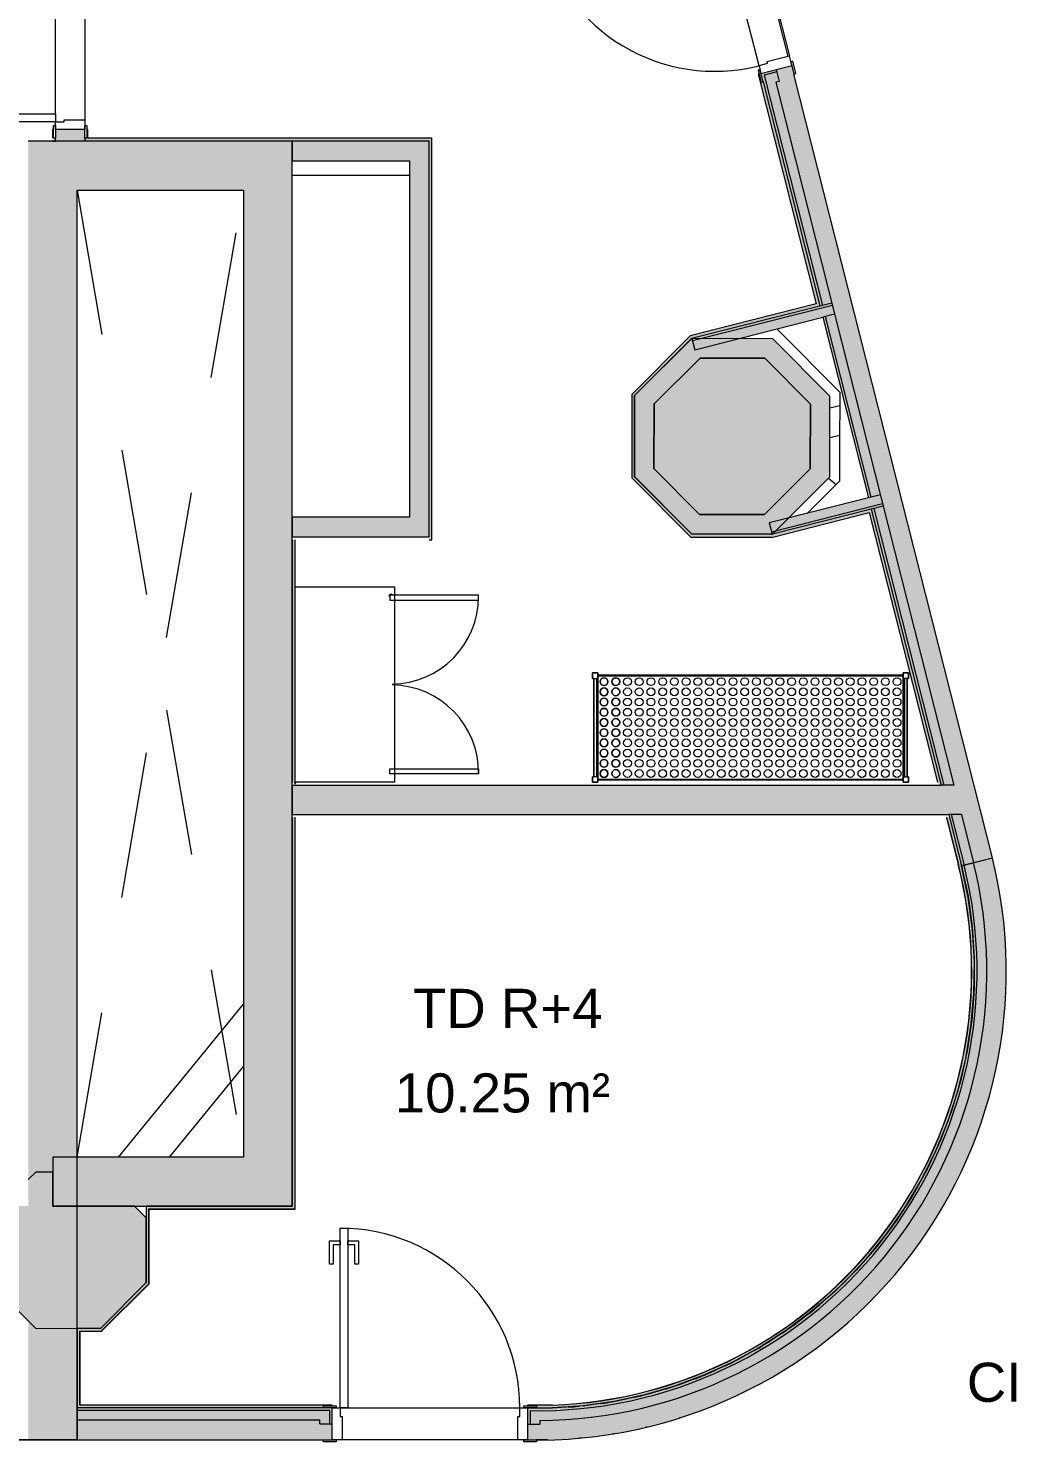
# Model space of a CAD drawing. Header units: metres. Extents: x -227.9 to -141.2, y 39.1 to 91.1.
# Drawn here: x -161.68 to -156.64, y 52.1 to 59.34 of the extents above; entities that cross this region are included whole.
import ezdxf

# ---------------------------------------------------------------- set-up
doc = ezdxf.new("R2010")
doc.units = ezdxf.units.M
doc.linetypes.add('DASHEDX2', pattern=[38.1, 25.4, -12.7])
doc.linetypes.add('JIS_02_0.7', pattern=[1.35, 0.75, -0.6])
for name, color, linetype, lineweight in [('A-AREA-IDEN', 7, 'Continuous', 9), ('A-DOOR', 7, 'Continuous', 5), ('A-FLOR', 7, 'Continuous', 5), ('A-WALL', 7, 'Continuous', 5), ('A-WALL-PATT', 7, 'Continuous', 13), ('I-WALL', 7, 'Continuous', 5), ('Q-SPCQ', 7, 'Continuous', 5), ('Q-SPCQ-HDLN', 7, 'DASHEDX2', 5)]:
    doc.layers.add(name, color=color, linetype=linetype, lineweight=lineweight)
for name, color, linetype, lineweight, true_color in [('A-DETL', 94, 'Continuous', 5, 0x00a600), ('A-DETL-MBND', 9, 'Continuous', 5, 0xc0c0c0), ('S-COLS', 8, 'Continuous', 9, 0x7f7f7f)]:
    doc.layers.add(name, color=color, linetype=linetype, lineweight=lineweight, true_color=true_color)
doc.styles.add('Arial_1', font='arial.ttf', dxfattribs={"height": 0.2})

msp = doc.modelspace()

# ---------------------------------------------------------------- hatches: boundary and pattern name
at = {"layer": 'A-WALL-PATT', "lineweight": 5, "true_color": 0xaaaaaa}
for points in [[(-161.6789, 52.1148), (-161.4289, 52.1148), (-161.4289, 58.7603), (-161.6789, 58.7603), (-161.6789, 52.3648)], [(-160.5774, 58.5103), (-160.5774, 58.7603), (-161.4289, 58.7603), (-161.4289, 58.5103), (-161.0487, 58.5103)], [(-160.3274, 53.3103), (-160.3274, 58.7603), (-160.5774, 58.7603), (-160.5774, 53.3103)], [(-160.3274, 53.2963), (-160.3134, 53.2963), (-160.3134, 55.3006), (-160.3274, 55.2996), (-160.3274, 53.3103)], [(-156.9171, 55.0592), (-156.9035, 55.0627), (-156.9638, 55.3006), (-156.978, 55.2996), (-156.9372, 55.1384)], [(-158.9955, 52.2776), (-158.8301, 52.2894), (-158.6659, 52.3135), (-158.504, 52.3496), (-158.3453, 52.3977), (-158.1905, 52.4573), (-158.0406, 52.5283), (-157.8963, 52.6102), (-157.7585, 52.7026), (-157.6279, 52.8049), (-157.5053, 52.9166), (-157.3913, 53.0371), (-157.2865, 53.1657), (-157.1916, 53.3017), (-157.107, 53.4444), (-157.0331, 53.5929), (-156.9706, 53.7465), (-156.9195, 53.9044), (-156.8803, 54.0656), (-156.8532, 54.2292), (-156.8382, 54.3944), (-156.8356, 54.5603), (-156.8452, 54.7259), (-156.8671, 54.8903), (-156.9036, 55.0627), (-156.9171, 55.0592), (-156.8825, 54.8976), (-156.86, 54.7339), (-156.8498, 54.569), (-156.8518, 54.4037), (-156.866, 54.2391), (-156.8925, 54.0759), (-156.931, 53.9152), (-156.9813, 53.7578), (-157.0432, 53.6046), (-157.1164, 53.4564), (-157.2003, 53.314), (-157.2945, 53.1783), (-157.3986, 53.0499), (-157.512, 52.9297), (-157.6339, 52.8181), (-157.7638, 52.716), (-157.901, 52.6238), (-158.0446, 52.542), (-158.1939, 52.4711), (-158.348, 52.4115), (-158.5061, 52.3635), (-158.6674, 52.3274), (-158.8309, 52.3034), (-158.9958, 52.2916), (-158.9956, 52.2851)], [(-161.1351, 53.3103), (-160.5774, 53.3103), (-160.5774, 53.5603), (-161.5539, 53.5603), (-161.5539, 53.3103), (-161.4598, 53.3103)], [(-161.0754, 52.8993), (-161.0614, 52.9133), (-161.0613, 53.2963), (-161.0753, 53.2953), (-161.0754, 52.9191)], [(-160.3274, 53.2963), (-160.3274, 53.3103), (-161.0753, 53.3103), (-161.0753, 53.2963), (-161.0487, 53.2963)], [(-161.304, 52.6709), (-161.0754, 52.8993), (-161.0754, 52.9191), (-161.3238, 52.6709)], [(-161.3238, 52.6709), (-161.3098, 52.6849), (-161.4289, 52.6849), (-161.4289, 52.6709), (-161.4149, 52.6709)], [(-161.4149, 52.2776), (-161.4149, 52.6709), (-161.4289, 52.6699), (-161.4289, 52.2776)]]:
    msp.add_hatch(color=253, dxfattribs=at).paths.add_polyline_path(points)
h = msp.add_hatch(color=253, dxfattribs=at)
h.paths.add_polyline_path([(-160.1676, 52.2776), (-160.1676, 52.2876), (-160.1236, 52.2876), (-160.1236, 52.2916), (-161.4149, 52.2916), (-161.4139, 52.2776), (-160.2264, 52.2776)])
h.paths.add_polyline_path([(-159.0776, 52.2776), (-158.9955, 52.2776), (-158.9958, 52.2916), (-159.1216, 52.2916), (-159.1216, 52.2876), (-159.0776, 52.2874), (-159.0776, 52.2825)])
at = {"layer": 'I-WALL', "true_color": 0xaaaaaa}
h = msp.add_hatch(color=253, dxfattribs=at)
h.paths.add_polyline_path([(-161.3741, 58.7753), (-161.3741, 58.8203), (-161.3791, 58.8203), (-161.3791, 58.7753)])
h.paths.add_polyline_path([(-161.3791, 59.9203), (-161.3741, 59.9203), (-161.3741, 60.5779), (-161.3891, 60.5779), (-161.3891, 59.9653), (-161.3791, 59.9653)])
h.paths.add_polyline_path([(-161.3856, 60.987), (-161.3741, 60.987), (-161.3741, 63.5255), (-161.3891, 63.5255), (-161.3891, 60.987), (-161.3874, 60.987)])
h = msp.add_hatch(color=253, dxfattribs=at)
h.paths.add_polyline_path([(-161.5391, 58.7603), (-161.5391, 58.7753), (-161.5491, 58.7753), (-161.5491, 58.8203), (-161.5541, 58.8203), (-161.5541, 58.7603), (-161.5466, 58.7603)])
h.paths.add_polyline_path([(-161.5491, 59.9203), (-161.5491, 59.9653), (-161.5391, 59.9653), (-161.5391, 61.2985), (-161.5541, 61.2985), (-161.5541, 59.9203)])
h = msp.add_hatch(color=253, dxfattribs=at)
h.paths.add_polyline_path([(-161.5391, 58.7603), (-161.3891, 58.7603), (-161.3891, 58.8203), (-161.5391, 58.8203), (-161.5391, 58.7753)])
h.paths.add_polyline_path([(-161.4641, 59.9203), (-161.3891, 59.9203), (-161.3891, 60.5779), (-161.5341, 60.5779), (-161.5341, 60.987), (-161.3891, 60.987), (-161.3891, 61.3135), (-161.5391, 61.3135), (-161.5391, 59.9203), (-161.4953, 59.9203)])
h = msp.add_hatch(color=253, dxfattribs=at)
h.paths.add_polyline_path([(-156.8399, 55.0678), (-156.7429, 55.0924), (-157.7705, 59.1478), (-157.8495, 59.1278), (-157.834, 59.0668), (-157.8519, 59.0622), (-156.8945, 55.2836)])
h.paths.add_polyline_path([(-158.0951, 60.0972), (-158.0161, 60.1172), (-158.2815, 61.165), (-158.3847, 61.165), (-158.1285, 60.1537), (-158.1105, 60.1583), (-158.0983, 60.1098)])
h = msp.add_hatch(color=253, dxfattribs=at)
h.paths.add_polyline_path([(-156.8883, 55.0555), (-156.8399, 55.0678), (-156.9024, 55.3146), (-156.954, 55.3146), (-156.9372, 55.2483)])
h.paths.add_polyline_path([(-156.9404, 55.4646), (-157.3024, 56.8935), (-157.3509, 56.8813), (-156.992, 55.4646)])
h.paths.add_polyline_path([(-157.3654, 56.9385), (-157.3169, 56.9507), (-157.5511, 57.875), (-157.5996, 57.8627), (-157.4891, 57.4269)])
h.paths.add_polyline_path([(-157.6141, 57.9199), (-157.5656, 57.9322), (-157.8519, 59.0622), (-157.834, 59.0668), (-157.8463, 59.1152), (-157.9127, 59.0984), (-157.6249, 57.9627)])
h.paths.add_polyline_path([(-158.1647, 60.093), (-158.0983, 60.1098), (-158.1105, 60.1583), (-158.1285, 60.1537), (-158.3594, 61.065), (-158.4109, 61.065), (-158.1692, 60.1107)])
h = msp.add_hatch(color=253, dxfattribs=at)
h.paths.add_polyline_path([(-157.6449, 57.9276), (-157.6304, 57.9312), (-157.9177, 59.0641), (-157.9271, 59.0617), (-157.9382, 59.1053), (-157.943, 59.1041), (-157.6538, 57.9627)])
h.paths.add_polyline_path([(-158.1886, 60.0735), (-158.1838, 60.0747), (-158.1948, 60.1183), (-158.1851, 60.1208), (-158.4046, 60.987), (-158.4201, 60.987), (-158.1948, 60.098)])
h = msp.add_hatch(color=253, dxfattribs=at)
h.paths.add_polyline_path([(-156.9009, 55.0523), (-156.8883, 55.0555), (-156.954, 55.3146), (-156.9674, 55.3146), (-156.9372, 55.1954)])
h.paths.add_polyline_path([(-156.992, 55.4646), (-157.3509, 56.8813), (-157.3635, 56.8781), (-157.0054, 55.4646)])
h.paths.add_polyline_path([(-157.378, 56.9353), (-157.3654, 56.9385), (-157.5996, 57.8627), (-157.6122, 57.8595), (-157.5026, 57.4269)])
h.paths.add_polyline_path([(-157.6267, 57.9167), (-157.6141, 57.9199), (-157.9127, 59.0984), (-157.8463, 59.1152), (-157.8495, 59.1278), (-157.9285, 59.1078), (-157.6304, 57.9312)])
h.paths.add_polyline_path([(-158.1741, 60.0772), (-158.0951, 60.0972), (-158.0983, 60.1098), (-158.1647, 60.093), (-158.3983, 61.015), (-158.4117, 61.015), (-158.1788, 60.096)])
for points in [[(-159.6124, 58.7603), (-159.6124, 58.7753), (-161.3891, 58.7753), (-161.3891, 58.7603), (-159.6274, 58.7603)], [(-159.7274, 58.6603), (-159.6274, 58.6603), (-159.6274, 58.7603), (-160.3274, 58.7603), (-160.3274, 58.6603)], [(-159.6124, 56.7211), (-159.6124, 58.7603), (-159.6274, 58.7603), (-159.6274, 56.7211)], [(-159.6274, 56.7361), (-159.6274, 58.6603), (-159.7274, 58.6603), (-159.7274, 56.7361)], [(-158.3117, 57.7431), (-157.6267, 57.9167), (-157.6304, 57.9312), (-158.291, 57.7639)], [(-158.2783, 57.7382), (-157.5624, 57.9196), (-157.5656, 57.9322), (-158.2815, 57.7508)], [(-158.267, 57.6936), (-157.5511, 57.875), (-157.5624, 57.9196), (-158.2783, 57.7382)], [(-158.575, 57.4586), (-158.2833, 57.7503), (-158.3117, 57.7431), (-158.575, 57.4798)], [(-158.575, 57.0222), (-158.575, 57.4798), (-158.59, 57.4648), (-158.59, 57.0372), (-158.5818, 57.0289)], [(-158.2877, 56.7349), (-158.2665, 56.7349), (-158.575, 57.0434), (-158.575, 57.0222), (-158.4439, 56.8911)], [(-157.8742, 56.7621), (-157.3056, 56.9061), (-157.3169, 56.9507), (-157.8855, 56.8067)], [(-157.8711, 56.7499), (-157.8696, 56.7499), (-157.3024, 56.8935), (-157.3056, 56.9061), (-157.8742, 56.7621)], [(-157.8677, 56.7349), (-157.3744, 56.8598), (-157.3781, 56.8744), (-157.8696, 56.7499)], [(-157.0209, 55.4646), (-157.0054, 55.4646), (-157.3635, 56.8781), (-157.3781, 56.8744), (-157.0247, 55.4796)], [(-159.7274, 56.7361), (-159.7274, 56.8361), (-160.3274, 56.8361), (-160.3274, 56.7361), (-159.8152, 56.7361)], [(-160.3274, 55.4796), (-160.3124, 55.4796), (-160.3124, 56.7211), (-160.3274, 56.7211), (-160.3274, 55.5515)], [(-158.2665, 56.7349), (-157.8677, 56.7349), (-157.8696, 56.7499), (-158.2815, 56.7499)], [(-156.9024, 55.3146), (-156.9404, 55.4646), (-160.3274, 55.4646), (-160.3274, 55.3146), (-156.9372, 55.3146)], [(-156.9181, 55.059), (-156.9171, 55.0592), (-156.9372, 55.1343)], [(-159.1226, 52.1147), (-158.9807, 52.1151), (-158.8107, 52.1276), (-158.642, 52.1522), (-158.4754, 52.1886), (-158.3119, 52.2369), (-158.1522, 52.2966), (-157.9972, 52.3674), (-157.8476, 52.4492), (-157.7041, 52.5413), (-157.5676, 52.6434), (-157.4386, 52.7549), (-157.3179, 52.8753), (-157.2061, 53.004), (-157.1035, 53.1404), (-157.0111, 53.2834), (-156.929, 53.4328), (-156.8577, 53.5877), (-156.7976, 53.7472), (-156.7489, 53.9106), (-156.712, 54.0771), (-156.687, 54.2457), (-156.674, 54.4157), (-156.6732, 54.5862), (-156.6844, 54.7563), (-156.7077, 54.9252), (-156.7429, 55.092), (-156.8399, 55.0679), (-156.8057, 54.9051), (-156.7833, 54.7402), (-156.7729, 54.5741), (-156.7745, 54.4077), (-156.7881, 54.2419), (-156.8137, 54.0775), (-156.8511, 53.9154), (-156.9002, 53.7564), (-156.9606, 53.6014), (-157.032, 53.4511), (-157.1141, 53.3064), (-157.2065, 53.168), (-157.3086, 53.0367), (-157.42, 52.913), (-157.54, 52.7978), (-157.668, 52.6915), (-157.8034, 52.5948), (-157.9454, 52.5081), (-158.0933, 52.4319), (-158.2464, 52.3666), (-158.4037, 52.3125), (-158.5646, 52.27), (-158.7281, 52.2392), (-158.8934, 52.2203), (-159.0596, 52.2134), (-159.0596, 52.1949), (-159.1226, 52.1954)], [(-159.1096, 52.1951), (-159.1096, 52.2636), (-158.9449, 52.2669), (-158.7809, 52.2822), (-158.6184, 52.3095), (-158.4583, 52.3486), (-158.3016, 52.3993), (-158.149, 52.4614), (-158.0013, 52.5344), (-157.8593, 52.6181), (-157.7239, 52.7119), (-157.5957, 52.8154), (-157.4754, 52.928), (-157.3637, 53.049), (-157.2611, 53.178), (-157.1683, 53.3141), (-157.0856, 53.4566), (-157.0136, 53.6048), (-156.9527, 53.7578), (-156.9031, 53.915), (-156.8651, 54.0753), (-156.839, 54.2379), (-156.8248, 54.4021), (-156.8227, 54.5668), (-156.8326, 54.7313), (-156.8546, 54.8946), (-156.8885, 55.0558), (-156.9011, 55.0527), (-156.8682, 54.8969), (-156.8465, 54.7391), (-156.8361, 54.5802), (-156.837, 54.4209), (-156.8492, 54.2622), (-156.8727, 54.1047), (-156.9073, 53.9492), (-156.9529, 53.7967), (-157.0093, 53.6477), (-157.0761, 53.5032), (-157.153, 53.3637), (-157.2397, 53.2301), (-157.3356, 53.103), (-157.4403, 52.983), (-157.5533, 52.8708), (-157.674, 52.7669), (-157.8018, 52.6719), (-157.936, 52.5862), (-158.076, 52.5103), (-158.2211, 52.4445), (-158.3704, 52.3892), (-158.5233, 52.3447), (-158.679, 52.3111), (-158.8366, 52.2887), (-158.9955, 52.2776), (-159.0591, 52.2764), (-159.1226, 52.2769), (-159.1226, 52.1954), (-159.1161, 52.1952)], [(-159.0596, 52.1949), (-159.0596, 52.2134), (-158.8934, 52.2203), (-158.7281, 52.2392), (-158.5646, 52.27), (-158.4037, 52.3125), (-158.2464, 52.3666), (-158.0933, 52.4319), (-157.9454, 52.5081), (-157.8034, 52.5948), (-157.668, 52.6915), (-157.54, 52.7978), (-157.42, 52.913), (-157.3086, 53.0367), (-157.2065, 53.168), (-157.1141, 53.3064), (-157.032, 53.4511), (-156.9606, 53.6014), (-156.9002, 53.7564), (-156.8511, 53.9154), (-156.8137, 54.0775), (-156.7881, 54.2419), (-156.7745, 54.4077), (-156.7729, 54.5741), (-156.7843, 54.7478), (-156.8057, 54.9051), (-156.8399, 55.0679), (-156.8885, 55.0558), (-156.8546, 54.8946), (-156.8326, 54.7313), (-156.8227, 54.5668), (-156.8248, 54.4021), (-156.839, 54.2379), (-156.8651, 54.0753), (-156.9031, 53.915), (-156.9527, 53.7578), (-157.0136, 53.6048), (-157.0856, 53.4566), (-157.1683, 53.3141), (-157.2611, 53.178), (-157.3637, 53.049), (-157.4754, 52.928), (-157.5957, 52.8154), (-157.7239, 52.7119), (-157.8593, 52.6181), (-158.0013, 52.5344), (-158.149, 52.4614), (-158.3016, 52.3993), (-158.4583, 52.3486), (-158.6184, 52.3095), (-158.7809, 52.2822), (-158.9449, 52.2669), (-159.1096, 52.2636), (-159.1096, 52.1951), (-159.0846, 52.1949)], [(-158.9958, 52.2916), (-158.8309, 52.3034), (-158.6674, 52.3274), (-158.5061, 52.3635), (-158.348, 52.4115), (-158.1939, 52.4711), (-158.0446, 52.542), (-157.901, 52.6238), (-157.7595, 52.7194), (-157.6339, 52.8181), (-157.512, 52.9297), (-157.3986, 53.0499), (-157.2945, 53.1783), (-157.2003, 53.314), (-157.1164, 53.4564), (-157.0432, 53.6046), (-156.9813, 53.7578), (-156.931, 53.9152), (-156.8925, 54.0759), (-156.866, 54.2391), (-156.8518, 54.4037), (-156.8498, 54.569), (-156.8619, 54.7478), (-156.8825, 54.8976), (-156.8835, 54.8974), (-156.861, 54.7338), (-156.8508, 54.5689), (-156.8528, 54.4038), (-156.867, 54.2392), (-156.8935, 54.0761), (-156.932, 53.9155), (-156.9823, 53.7582), (-157.0442, 53.605), (-157.1172, 53.4569), (-157.2011, 53.3146), (-157.2953, 53.1789), (-157.3994, 53.0506), (-157.5127, 52.9304), (-157.6346, 52.8189), (-157.7644, 52.7168), (-157.9015, 52.6246), (-158.045, 52.5429), (-158.1942, 52.472), (-158.3483, 52.4125), (-158.5064, 52.3645), (-158.6676, 52.3284), (-158.831, 52.3044), (-158.9958, 52.2926)], [(-160.3134, 53.2963), (-160.3124, 53.2963), (-160.3134, 54.212)], [(-160.3134, 53.2953), (-160.3134, 53.2963), (-160.3274, 53.2953)], [(-161.0614, 52.9133), (-161.0604, 52.9143), (-161.0613, 53.1404)], [(-161.305, 52.6699), (-161.304, 52.6709), (-161.3248, 52.6699)], [(-161.4149, 52.2916), (-161.4139, 52.2926), (-161.4149, 52.6045)], [(-160.1226, 52.1961), (-160.1226, 52.2776), (-161.4289, 52.2776), (-161.4289, 52.2646), (-160.1356, 52.2646), (-160.1356, 52.1961)], [(-160.1356, 52.1961), (-160.1356, 52.2646), (-161.4289, 52.2646), (-161.4289, 52.2146), (-160.1856, 52.2146), (-160.1856, 52.1961)], [(-160.1226, 52.1146), (-160.1226, 52.1961), (-160.1856, 52.1961), (-160.1856, 52.2146), (-161.4289, 52.2146), (-161.4289, 52.1146), (-160.1676, 52.1146)]]:
    msp.add_hatch(color=253, dxfattribs=at).paths.add_polyline_path(points)
h = msp.add_hatch(color=253, dxfattribs=at)
h.paths.add_polyline_path([(-159.1226, 52.2876), (-159.1216, 52.2876), (-159.1216, 52.2916), (-159.1226, 52.2926)])
h.paths.add_polyline_path([(-160.123, 52.2876), (-160.1226, 52.2876), (-160.1226, 52.2926), (-160.1236, 52.2916), (-160.1236, 52.2876)])
at = {"layer": 'S-COLS', "lineweight": 5, "true_color": 0x808080}
h = msp.add_hatch(color=8, dxfattribs=at)
h.paths.add_polyline_path([(-157.8695, 56.7499), (-157.576, 57.0421), (-157.5751, 57.4563), (-157.8673, 57.7499), (-158.2815, 57.7508), (-158.5751, 57.4586), (-158.576, 57.0443), (-158.2838, 56.7508)])
h.paths.add_polyline_path([(-157.9107, 56.85), (-158.2421, 56.8507), (-158.4759, 57.0855), (-158.4751, 57.4169), (-158.2403, 57.6507), (-157.9089, 57.65), (-157.6751, 57.4151), (-157.6759, 57.0837), (-157.8695, 56.8911)])
for points in [[(-157.9107, 56.85), (-157.6759, 57.0837), (-157.6751, 57.4151), (-157.9089, 57.65), (-158.2403, 57.6507), (-158.4751, 57.4169), (-158.4759, 57.0855), (-158.2421, 56.8507)], [(-161.3098, 52.6849), (-161.0754, 52.9191), (-161.0753, 53.2505), (-161.1351, 53.3103), (-161.5539, 53.3103), (-161.5539, 53.4849), (-161.6409, 53.485), (-161.6789, 53.447), (-161.6789, 53.3103), (-161.8157, 53.3103), (-161.8753, 53.2507), (-161.8754, 52.9194), (-161.6412, 52.685), (-161.4598, 52.6849)]]:
    msp.add_hatch(color=8, dxfattribs=at).paths.add_polyline_path(points)

# ---------------------------------------------------------------- linework, layer by layer
at = {"layer": 'A-DETL', "color": 7, "linetype": 'JIS_02_0.7'}
for p, q in [((-161.4289, 58.5103), (-160.5774, 53.5603)), ((-161.4289, 53.5603), (-160.5774, 58.5103))]:
    msp.add_line(p, q, dxfattribs=at)
at = {"layer": 'A-DETL-MBND', "lineweight": 9}
for p, q in [((-157.8478, 57.7998), (-157.8465, 57.7998)), ((-157.8465, 57.7998), (-157.525, 57.4769)), ((-157.525, 57.4769), (-157.5252, 57.4085)), ((-157.5252, 57.4085), (-157.5255, 57.2544)), ((-157.5252, 57.4085), (-157.5255, 57.2544)), ((-157.5255, 57.2544), (-157.526, 57.0213)), ((-157.544, 57.0033), (-157.6925, 56.8556)), ((-157.544, 57.0033), (-157.6925, 56.8556)), ((-157.526, 57.0213), (-157.544, 57.0033)), ((-161.2164, 53.5603), (-160.5774, 54.3432)), ((-160.5774, 54.0269), (-160.9583, 53.5603))]:
    msp.add_line(p, q, dxfattribs=at)
at = {"layer": 'A-DOOR', "color": 9, "true_color": 0xc0c0c0}
for p, q in [((-157.7827, 59.1963), (-157.8982, 59.167)), ((-157.7705, 59.1478), (-157.7827, 59.1963)), ((-157.9334, 59.1272), (-157.9431, 59.1247)), ((-157.9431, 59.1247), (-157.9271, 59.0617)), ((-157.8958, 59.1574), (-157.9383, 59.1466)), ((-157.9383, 59.1466), (-157.9285, 59.1078)), ((-157.9174, 59.0642), (-157.9334, 59.1272)), ((-157.9285, 59.1078), (-157.7705, 59.1478)), ((-157.8982, 59.167), (-157.8958, 59.1574)), ((-157.7657, 59.1697), (-157.7754, 59.1672)), ((-157.7754, 59.1672), (-157.7594, 59.1042)), ((-157.7497, 59.1067), (-157.7657, 59.1697)), ((-157.7594, 59.1042), (-157.7497, 59.1067)), ((-157.9271, 59.0617), (-157.9174, 59.0642)), ((-161.5491, 58.7753), (-161.5491, 58.8403)), ((-161.5491, 58.8403), (-161.5391, 58.8403)), ((-161.5391, 58.8603), (-161.4953, 58.8603)), ((-161.5391, 58.8203), (-161.5391, 58.8603)), ((-161.5391, 58.8403), (-161.5391, 58.7753)), ((-161.3891, 58.8203), (-161.5391, 58.8203)), ((-161.4953, 58.8703), (-161.3891, 58.8703)), ((-161.4953, 58.8603), (-161.4953, 58.8703)), ((-161.3891, 58.8703), (-161.3891, 58.8203)), ((-161.3891, 58.7753), (-161.3891, 58.8403)), ((-161.3891, 58.8403), (-161.3791, 58.8403)), ((-161.3791, 58.8403), (-161.3791, 58.7753)), ((-161.5391, 58.7753), (-161.5491, 58.7753)), ((-161.3791, 58.7753), (-161.3891, 58.7753)), ((-160.1676, 52.2876), (-160.1026, 52.2876)), ((-160.1676, 52.2776), (-160.1676, 52.2876)), ((-160.1026, 52.2776), (-160.1676, 52.2776)), ((-160.1226, 52.1146), (-160.1226, 52.2776)), ((-160.1226, 52.2776), (-160.0826, 52.2776)), ((-160.1026, 52.2876), (-160.1026, 52.2776)), ((-160.0826, 52.2776), (-160.0826, 52.2338)), ((-160.0826, 52.2338), (-160.0726, 52.2338)), ((-160.0726, 52.2338), (-160.0726, 52.1146)), ((-159.1726, 52.2338), (-159.1626, 52.2338)), ((-159.1726, 52.1146), (-159.1726, 52.2338)), ((-159.1626, 52.2776), (-159.1226, 52.2776)), ((-159.1626, 52.2338), (-159.1626, 52.2776)), ((-159.1426, 52.2876), (-159.0776, 52.2876)), ((-159.1426, 52.2776), (-159.1426, 52.2876)), ((-159.0776, 52.2776), (-159.1426, 52.2776)), ((-159.1226, 52.2776), (-159.1226, 52.1146)), ((-159.0776, 52.2876), (-159.0776, 52.2776)), ((-160.1676, 52.1146), (-160.1026, 52.1146)), ((-160.1676, 52.1046), (-160.1676, 52.1146)), ((-160.1026, 52.1046), (-160.1676, 52.1046)), ((-160.0726, 52.1146), (-160.1226, 52.1146)), ((-160.1026, 52.1146), (-160.1026, 52.1046)), ((-159.1226, 52.1146), (-159.1726, 52.1146)), ((-159.1426, 52.1146), (-159.0776, 52.1146)), ((-159.1426, 52.1046), (-159.1426, 52.1146)), ((-159.0776, 52.1046), (-159.1426, 52.1046)), ((-159.0776, 52.1146), (-159.0776, 52.1046))]:
    msp.add_line(p, q, dxfattribs=at)
at = {"layer": 'A-DOOR'}
for p, q in [((-162.5591, 58.9003), (-161.5391, 58.9003)), ((-161.5391, 58.9003), (-161.5391, 58.8603)), ((-161.5391, 58.8603), (-162.5591, 58.8603)), ((-160.0826, 53.1976), (-160.0426, 53.1976)), ((-160.0826, 52.2776), (-160.0826, 53.1976)), ((-160.0426, 53.1976), (-160.0426, 52.2776)), ((-160.1376, 53.0126), (-160.1376, 53.1326)), ((-160.1376, 53.1326), (-160.0826, 53.1326)), ((-160.1176, 53.1126), (-160.1176, 53.0126)), ((-160.0826, 53.1126), (-160.1176, 53.1126)), ((-160.0826, 53.1326), (-160.0826, 53.1126)), ((-160.0426, 53.1326), (-159.9876, 53.1326)), ((-160.0426, 53.1126), (-160.0426, 53.1326)), ((-160.0076, 53.1126), (-160.0426, 53.1126)), ((-160.0076, 53.0126), (-160.0076, 53.1126)), ((-159.9876, 53.1326), (-159.9876, 53.0126)), ((-160.1176, 53.0126), (-160.1376, 53.0126)), ((-159.9876, 53.0126), (-160.0076, 53.0126)), ((-160.0426, 52.2776), (-160.0826, 52.2776))]:
    msp.add_line(p, q, dxfattribs=at)
for centre, radius, start, end in [((-161.5391, 58.8603), 1.02, 90, 180), ((-158.1642, 60.0384), 0.92, 194.21778, 284.21778), ((-160.0826, 52.2776), 0.92, 0, 90)]:
    msp.add_arc(centre, radius, start, end, dxfattribs=at)
at = {"layer": 'A-FLOR'}
for p, q in [((-158.0126, 60.0665), (-157.79, 59.1945)), ((-156.8678, 54.8949), (-156.8684, 54.8982)), ((-160.0826, 52.2773), (-159.1626, 52.2773)), ((-159.1226, 52.2773), (-159.0099, 52.2773)), ((-159.0021, 52.2774), (-159.0002, 52.2775)), ((-158.8374, 52.2887), (-158.8341, 52.289)), ((-158.3449, 52.2271), (-158.3477, 52.2262)), ((-161.4289, 52.1146), (-169.7891, 52.1146)), ((-159.1726, 52.1146), (-160.0726, 52.1146)), ((-159.0218, 52.1146), (-159.0776, 52.1146))]:
    msp.add_line(p, q, dxfattribs=at)
at = {"layer": 'A-FLOR', "lineweight": 9}
for p, q in [((-160.3274, 58.5861), (-159.7274, 58.5861)), ((-157.5752, 57.3968), (-157.5252, 57.4085)), ((-157.5255, 57.2544), (-157.5755, 57.2428)), ((-157.5827, 57.0355), (-157.544, 57.0033))]:
    msp.add_line(p, q, dxfattribs=at)
at = {"layer": 'A-FLOR'}
for centre, radius, start, end in [((-159.072, 54.5132), 2.2369, 10.76546, 11.86878), ((-159.072, 54.5132), 2.2369, 5.73144, 7.59909), ((-159.072, 54.5132), 2.2369, 1.55421, 3.3298), ((-159.072, 54.5132), 2.2369, 357.37672, 359.05849), ((-159.072, 54.5132), 2.2369, 353.19893, 354.78442), ((-159.072, 54.5132), 2.2369, 349.02079, 350.50645), ((-159.072, 54.5132), 2.2369, 344.84224, 346.22271), ((-159.072, 54.5132), 2.2369, 340.66319, 341.92988), ((-159.072, 54.5132), 2.2369, 336.48355, 337.62152), ((-159.072, 54.5132), 2.2369, 332.30318, 333.28317), ((-159.072, 54.5132), 2.2369, 328.12192, 328.87447), ((-159.072, 54.5132), 2.2369, 308.43962, 309.44532), ((-159.072, 54.5132), 2.2369, 304.07747, 305.26558), ((-159.072, 54.5132), 2.2369, 299.75812, 301.08645), ((-159.072, 54.5132), 2.2369, 295.45933, 296.90783), ((-159.072, 54.5132), 2.2369, 291.17199, 292.72962), ((-159.072, 54.5132), 2.2369, 286.89169, 288.55178), ((-159.072, 54.5132), 2.2369, 278.34354, 280.19698), ((-159.072, 54.5132), 2.2369, 282.61601, 284.37425), ((-159.072, 54.5132), 2.2369, 274.07367, 275.42057), ((-159.0727, 54.5145), 2.4004, 283.37883, 283.58432), ((-159.0727, 54.5145), 2.4004, 271.2149, 271.35599), ((-159.0727, 54.5145), 2.4004, 274.97079, 275.42908), ((-159.0727, 54.5145), 2.4004, 279.17514, 279.50512)]:
    msp.add_arc(centre, radius, start, end, dxfattribs=at)
at = {"layer": 'A-WALL'}
for p, q in [((-157.8463, 59.1152), (-157.9127, 59.0984)), ((-157.834, 59.0668), (-157.8495, 59.1278)), ((-157.9174, 59.0642), (-157.6304, 57.9312)), ((-157.9127, 59.0984), (-157.6141, 57.9199)), ((-157.834, 59.0668), (-157.8519, 59.0622)), ((-157.8519, 59.0622), (-156.9404, 55.4646)), ((-161.5391, 58.7603), (-161.5391, 58.7753)), ((-161.3891, 58.7753), (-161.3891, 58.7603)), ((-157.5624, 57.9196), (-158.2783, 57.7382)), ((-157.5656, 57.9322), (-157.6267, 57.9167)), ((-157.5511, 57.875), (-157.6122, 57.8595)), ((-157.5996, 57.8627), (-157.3654, 56.9385)), ((-157.3169, 56.9507), (-157.378, 56.9353)), ((-157.8742, 56.7621), (-157.3056, 56.9061)), ((-157.3024, 56.8935), (-157.3635, 56.8781)), ((-157.3635, 56.8781), (-157.0054, 55.4646)), ((-157.3509, 56.8813), (-156.992, 55.4646)), ((-157.8711, 56.7499), (-157.8696, 56.7499)), ((-156.9404, 55.4646), (-157.0054, 55.4646)), ((-160.3134, 53.2953), (-160.3134, 55.3006)), ((-156.9783, 55.3006), (-156.9171, 55.0592)), ((-156.9024, 55.3146), (-156.9674, 55.3146)), ((-156.954, 55.3146), (-156.8883, 55.0555)), ((-156.9024, 55.3146), (-156.8399, 55.0678)), ((-156.9011, 55.0527), (-156.8682, 54.8969)), ((-156.8671, 54.8903), (-156.9011, 55.0527)), ((-156.8682, 54.8969), (-156.8465, 54.7391)), ((-156.8452, 54.7259), (-156.8671, 54.8903)), ((-156.8465, 54.7391), (-156.8361, 54.5802)), ((-156.8356, 54.5603), (-156.8452, 54.7259)), ((-156.8382, 54.3944), (-156.8356, 54.5603)), ((-156.8361, 54.5802), (-156.837, 54.4209)), ((-156.837, 54.4209), (-156.8492, 54.2622)), ((-156.8532, 54.2292), (-156.8382, 54.3944)), ((-156.8492, 54.2622), (-156.8727, 54.1047)), ((-156.8803, 54.0656), (-156.8532, 54.2292)), ((-156.9195, 53.9044), (-156.8803, 54.0656)), ((-156.8727, 54.1047), (-156.9073, 53.9492)), ((-156.9706, 53.7465), (-156.9195, 53.9044)), ((-156.9073, 53.9492), (-156.9529, 53.7967)), ((-156.9529, 53.7967), (-157.0093, 53.6477)), ((-157.0331, 53.5929), (-156.9706, 53.7465)), ((-157.0093, 53.6477), (-157.0761, 53.5032)), ((-157.107, 53.4444), (-157.0331, 53.5929)), ((-157.0761, 53.5032), (-157.153, 53.3637)), ((-157.1916, 53.3017), (-157.107, 53.4444)), ((-157.153, 53.3637), (-157.2397, 53.2301)), ((-161.0614, 52.9119), (-161.0613, 53.2963)), ((-161.0613, 53.2963), (-160.3124, 53.2963)), ((-157.2865, 53.1657), (-157.1916, 53.3017)), ((-157.2397, 53.2301), (-157.3356, 53.103)), ((-157.3356, 53.103), (-157.4403, 52.983)), ((-157.3913, 53.0371), (-157.2865, 53.1657)), ((-157.5053, 52.9166), (-157.3913, 53.0371)), ((-157.4403, 52.983), (-157.5533, 52.8708)), ((-161.305, 52.6699), (-161.0604, 52.9143)), ((-157.6279, 52.8049), (-157.5053, 52.9166)), ((-157.5533, 52.8708), (-157.674, 52.7669)), ((-157.674, 52.7669), (-157.8018, 52.6719)), ((-157.7585, 52.7026), (-157.6279, 52.8049)), ((-161.4149, 52.6709), (-161.3026, 52.6709)), ((-161.4149, 52.2916), (-161.4149, 52.6709)), ((-157.8018, 52.6719), (-157.936, 52.5862)), ((-157.8963, 52.6102), (-157.7585, 52.7026)), ((-158.0406, 52.5283), (-157.8963, 52.6102)), ((-158.1905, 52.4573), (-158.0406, 52.5283)), ((-157.936, 52.5862), (-158.076, 52.5103)), ((-158.3453, 52.3977), (-158.1905, 52.4573)), ((-158.076, 52.5103), (-158.2211, 52.4445)), ((-158.3704, 52.3892), (-158.5233, 52.3447)), ((-158.504, 52.3496), (-158.3453, 52.3977)), ((-158.2211, 52.4445), (-158.3704, 52.3892)), ((-158.679, 52.3111), (-158.8366, 52.2887)), ((-158.8301, 52.2894), (-158.6659, 52.3135)), ((-158.5233, 52.3447), (-158.679, 52.3111)), ((-158.6659, 52.3135), (-158.504, 52.3496)), ((-160.1356, 52.2646), (-161.4289, 52.2646)), ((-160.1236, 52.2916), (-161.4149, 52.2916)), ((-160.1676, 52.2776), (-161.4139, 52.2776)), ((-160.1356, 52.1961), (-160.1356, 52.2646)), ((-160.1236, 52.2876), (-160.1236, 52.2916)), ((-159.1216, 52.2916), (-159.1216, 52.2876)), ((-158.9958, 52.2916), (-159.1216, 52.2916)), ((-159.1096, 52.2636), (-159.1096, 52.1951)), ((-158.9955, 52.2776), (-158.8301, 52.2894)), ((-158.8366, 52.2887), (-158.9955, 52.2776)), ((-160.1856, 52.2146), (-161.4289, 52.2146)), ((-160.1856, 52.1961), (-160.1856, 52.2146)), ((-160.1856, 52.1961), (-160.1226, 52.1961)), ((-159.0596, 52.2134), (-159.0596, 52.1949))]:
    msp.add_line(p, q, dxfattribs=at)
at = {"layer": 'A-WALL', "lineweight": 15}
for p, q in [((-161.4289, 58.7603), (-161.6789, 58.7603)), ((-160.5774, 58.7603), (-161.4289, 58.7603)), ((-160.3274, 58.7603), (-160.5774, 58.7603)), ((-160.3274, 53.3103), (-160.3274, 58.7603)), ((-161.4289, 52.1148), (-161.4289, 58.5103)), ((-161.4289, 58.5103), (-160.5774, 58.5103)), ((-160.5774, 58.5103), (-160.5774, 53.5603)), ((-160.5774, 53.5603), (-161.5539, 53.5603)), ((-161.5539, 53.5603), (-161.5539, 53.4849)), ((-161.1351, 53.3103), (-160.5774, 53.3103)), ((-160.5774, 53.3103), (-160.3274, 53.3103)), ((-169.8391, 52.1146), (-161.6789, 52.1148)), ((-161.6789, 52.1148), (-161.4289, 52.1148))]:
    msp.add_line(p, q, dxfattribs=at)
at = {"layer": 'A-WALL', "lineweight": 9}
for p, q in [((-161.5539, 53.4849), (-161.5539, 53.3103)), ((-161.5539, 53.3103), (-161.1351, 53.3103))]:
    msp.add_line(p, q, dxfattribs=at)
at = {"layer": 'A-WALL'}
for centre, radius, start, end in [((-159.072, 54.5132), 2.2499, 269.041, 13.95436), ((-159.072, 54.5132), 2.2999, 270.30749, 13.95436), ((-159.072, 54.5132), 2.2229, 271.96506, 14.21778), ((-159.069, 54.6719), 2.4771, 268.75829, 269.05904), ((-159.0718, 54.5403), 2.3455, 269.07656, 270.29801)]:
    msp.add_arc(centre, radius, start, end, dxfattribs=at)
at = {"layer": 'I-WALL'}
for p, q in [((-158.0038, 60.0687), (-157.7827, 59.1963)), ((-157.9383, 59.1466), (-158.1544, 59.9996)), ((-161.5391, 58.9003), (-161.5391, 59.8803)), ((-161.3891, 59.8703), (-161.3891, 58.8703)), ((-160.0426, 52.2776), (-159.1626, 52.2776)), ((-159.1726, 52.1146), (-160.0726, 52.1146))]:
    msp.add_line(p, q, dxfattribs=at)
at = {"layer": 'I-WALL', "lineweight": 13}
for p, q in [((-157.9382, 59.1053), (-157.943, 59.1041)), ((-157.943, 59.1041), (-157.6449, 57.9276)), ((-156.7429, 55.0924), (-157.7594, 59.1042)), ((-161.5491, 58.8203), (-161.5541, 58.8203)), ((-161.5541, 58.8203), (-161.5541, 58.7753)), ((-161.3741, 58.8203), (-161.3791, 58.8203)), ((-161.3741, 58.7753), (-161.3741, 58.8203)), ((-161.5541, 58.7603), (-161.5391, 58.7603)), ((-159.6274, 58.7603), (-161.5391, 58.7603)), ((-159.6124, 58.7753), (-161.3741, 58.7753)), ((-160.3274, 58.7603), (-160.3274, 58.6603)), ((-159.6274, 56.7361), (-159.6274, 58.7603)), ((-159.6124, 56.7211), (-159.6124, 58.7753)), ((-160.3274, 58.6603), (-159.7274, 58.6603)), ((-159.7274, 58.6603), (-159.7274, 56.8361)), ((-157.6449, 57.9276), (-158.291, 57.7639)), ((-157.6267, 57.9167), (-158.2833, 57.7503)), ((-157.6304, 57.9312), (-157.6267, 57.9167)), ((-158.267, 57.6936), (-157.6122, 57.8595)), ((-157.6122, 57.8595), (-157.378, 56.9353)), ((-158.291, 57.7639), (-158.59, 57.4648)), ((-158.575, 57.4586), (-158.2833, 57.7503)), ((-158.2815, 57.7508), (-158.267, 57.6936)), ((-158.59, 57.4648), (-158.59, 57.0372)), ((-158.575, 57.0434), (-158.575, 57.4586)), ((-158.59, 57.0372), (-158.2877, 56.7349)), ((-158.2815, 56.7499), (-158.575, 57.0434)), ((-157.378, 56.9353), (-157.8855, 56.8067)), ((-157.3635, 56.8781), (-157.8696, 56.7499)), ((-157.8677, 56.7349), (-157.3744, 56.8598)), ((-157.3744, 56.8598), (-157.0247, 55.4796)), ((-159.7274, 56.8361), (-160.3274, 56.8361)), ((-160.3274, 56.8361), (-160.3274, 56.7361)), ((-157.8855, 56.8067), (-157.8711, 56.7499)), ((-160.3274, 56.7361), (-159.6274, 56.7361)), ((-160.3274, 56.7211), (-160.3274, 55.4796)), ((-160.3124, 55.4796), (-160.3124, 56.7211)), ((-159.6274, 56.7211), (-159.6124, 56.7211)), ((-158.2877, 56.7349), (-157.8677, 56.7349)), ((-157.8711, 56.7499), (-158.2815, 56.7499)), ((-160.3274, 55.4646), (-160.3274, 55.3146)), ((-160.3274, 55.4646), (-157.0054, 55.4646)), ((-160.3274, 55.3146), (-156.9674, 55.3146)), ((-160.3274, 55.2996), (-160.3274, 53.3103)), ((-160.3124, 53.2953), (-160.3124, 55.2996)), ((-156.9791, 55.2996), (-156.9181, 55.059)), ((-156.9674, 55.3146), (-156.9009, 55.0523)), ((-156.9023, 55.0577), (-156.9036, 55.0627)), ((-156.9011, 55.0527), (-156.9023, 55.0577)), ((-156.7429, 55.092), (-156.9011, 55.0527)), ((-156.9009, 55.0523), (-156.7429, 55.0924)), ((-161.0753, 53.3103), (-161.0754, 52.9191)), ((-160.3274, 53.3103), (-161.0753, 53.3103)), ((-161.0604, 52.9129), (-161.0603, 53.2953)), ((-161.0603, 53.2953), (-160.3124, 53.2953)), ((-161.0754, 52.9191), (-161.3098, 52.6849)), ((-161.3036, 52.6699), (-161.0604, 52.9129)), ((-161.3098, 52.6849), (-161.4289, 52.6849)), ((-161.4289, 52.6849), (-161.4289, 52.2776)), ((-161.4139, 52.6699), (-161.3036, 52.6699)), ((-161.4139, 52.2926), (-161.4139, 52.6699)), ((-161.4139, 52.2776), (-161.4289, 52.2776)), ((-161.4289, 52.2776), (-161.4289, 52.1146)), ((-160.1226, 52.2926), (-161.4139, 52.2926)), ((-160.1226, 52.2876), (-160.1226, 52.2926)), ((-158.9958, 52.2926), (-159.1226, 52.2926)), ((-159.1226, 52.2926), (-159.1226, 52.2876)), ((-159.059, 52.2764), (-159.1226, 52.2769)), ((-159.0776, 52.2776), (-158.9955, 52.2776)), ((-158.9955, 52.2776), (-159.059, 52.2764)), ((-161.4289, 52.1146), (-160.1676, 52.1146))]:
    msp.add_line(p, q, dxfattribs=at)
for radius, start, end in [(2.3999, 268.78984, 13.95436), (2.2219, 271.9655, 14.21778)]:
    msp.add_arc((-159.072, 54.5132), radius, start, end, dxfattribs=at)
at = {"layer": 'Q-SPCQ', "color": 9, "lineweight": 9, "true_color": 0xc0c0c0}
for p, q in [((-160.3124, 56.4796), (-159.8019, 56.4796)), ((-159.8019, 55.4796), (-159.8019, 56.4796)), ((-158.79, 56.0396), (-158.7625, 56.0396)), ((-158.79, 56.0111), (-158.79, 56.0396)), ((-158.7625, 56.0396), (-158.79, 56.0396)), ((-158.79, 56.0396), (-158.79, 56.0111)), ((-158.7837, 56.0111), (-158.79, 56.0111)), ((-158.79, 56.0111), (-158.7625, 56.0111)), ((-158.7837, 55.5081), (-158.7837, 56.0111)), ((-158.7837, 56.0111), (-158.7837, 55.5081)), ((-158.7687, 56.0111), (-158.7687, 55.5081)), ((-158.7625, 56.0111), (-158.7687, 56.0111)), ((-158.7687, 55.5081), (-158.7687, 56.0111)), ((-158.7625, 56.0396), (-158.7625, 56.0111)), ((-158.7625, 56.0111), (-158.7625, 56.0396)), ((-157.201, 56.0246), (-158.7625, 56.0246)), ((-158.7625, 56.0246), (-157.201, 56.0246)), ((-158.7625, 56.0111), (-158.7625, 55.5081)), ((-158.7625, 55.5081), (-158.7625, 56.0111)), ((-158.762, 56.0296), (-157.201, 56.0296)), ((-158.762, 56.0246), (-158.762, 56.0296)), ((-158.762, 56.0296), (-157.201, 56.0296)), ((-158.762, 56.0246), (-158.762, 56.0296)), ((-158.762, 56.0296), (-157.201, 56.0296)), ((-158.762, 56.0246), (-158.762, 56.0296)), ((-158.762, 56.0296), (-157.201, 56.0296)), ((-158.762, 56.0246), (-158.762, 56.0296)), ((-157.201, 56.0296), (-157.201, 56.0246)), ((-157.201, 56.0296), (-157.201, 56.0246)), ((-157.201, 56.0296), (-157.201, 56.0246)), ((-157.201, 56.0296), (-157.201, 56.0246)), ((-157.201, 55.4946), (-157.201, 56.0246)), ((-157.201, 56.0246), (-157.201, 55.4946)), ((-157.173, 56.0396), (-157.2005, 56.0396)), ((-157.2005, 56.0396), (-157.2005, 56.0111)), ((-157.2005, 56.0111), (-157.2005, 56.0396)), ((-157.2005, 56.0396), (-157.173, 56.0396)), ((-157.2005, 56.0111), (-157.1942, 56.0111)), ((-157.173, 56.0111), (-157.2005, 56.0111)), ((-157.1942, 56.0111), (-157.1942, 55.5081)), ((-157.1942, 55.5081), (-157.1942, 56.0111)), ((-157.1792, 55.5081), (-157.1792, 56.0111)), ((-157.1792, 56.0111), (-157.173, 56.0111)), ((-157.1792, 56.0111), (-157.1792, 55.5081)), ((-157.173, 56.0111), (-157.173, 56.0396)), ((-157.173, 56.0396), (-157.173, 56.0111)), ((-158.79, 55.5081), (-158.7837, 55.5081)), ((-158.79, 55.4796), (-158.79, 55.5081)), ((-158.7625, 55.5081), (-158.79, 55.5081)), ((-158.79, 55.5081), (-158.79, 55.4796)), ((-158.7687, 55.5081), (-158.7625, 55.5081)), ((-158.7625, 55.5081), (-158.7625, 55.4796)), ((-158.7625, 55.4796), (-158.7625, 55.5081)), ((-158.7625, 55.4946), (-157.201, 55.4946)), ((-157.201, 55.4946), (-158.7625, 55.4946)), ((-158.762, 55.4896), (-158.762, 55.4946)), ((-158.762, 55.4896), (-158.762, 55.4946)), ((-158.762, 55.4896), (-158.762, 55.4946)), ((-158.762, 55.4896), (-158.762, 55.4946)), ((-157.201, 55.4896), (-158.762, 55.4896)), ((-157.201, 55.4896), (-158.762, 55.4896)), ((-157.201, 55.4896), (-158.762, 55.4896)), ((-157.201, 55.4896), (-158.762, 55.4896)), ((-157.201, 55.4946), (-157.201, 55.4896)), ((-157.201, 55.4946), (-157.201, 55.4896)), ((-157.201, 55.4946), (-157.201, 55.4896)), ((-157.201, 55.4946), (-157.201, 55.4896)), ((-157.1942, 55.5081), (-157.2005, 55.5081)), ((-157.2005, 55.5081), (-157.2005, 55.4796)), ((-157.2005, 55.4796), (-157.2005, 55.5081)), ((-157.2005, 55.5081), (-157.173, 55.5081)), ((-157.173, 55.5081), (-157.1792, 55.5081)), ((-157.173, 55.4796), (-157.173, 55.5081)), ((-157.173, 55.5081), (-157.173, 55.4796)), ((-160.3124, 55.4696), (-160.3124, 55.4796)), ((-159.8019, 55.4796), (-160.3124, 55.4796)), ((-158.7625, 55.4796), (-158.79, 55.4796)), ((-158.79, 55.4796), (-158.7625, 55.4796)), ((-157.2005, 55.4796), (-157.173, 55.4796)), ((-157.173, 55.4796), (-157.2005, 55.4796))]:
    msp.add_line(p, q, dxfattribs=at)
for centre in [(-158.7315, 55.9946), (-158.6715, 55.9946), (-158.6115, 55.9946), (-158.5515, 55.9946), (-158.4915, 55.9946), (-158.4315, 55.9946), (-158.3715, 55.9946), (-158.3115, 55.9946), (-158.2515, 55.9946), (-158.1915, 55.9946), (-158.1315, 55.9946), (-158.0715, 55.9946), (-158.0115, 55.9946), (-157.9515, 55.9946), (-157.8915, 55.9946), (-157.8315, 55.9946), (-157.7715, 55.9946), (-157.7115, 55.9946), (-157.6515, 55.9946), (-157.5915, 55.9946), (-157.5315, 55.9946), (-157.4715, 55.9946), (-157.4115, 55.9946), (-157.3515, 55.9946), (-157.2915, 55.9946), (-157.2315, 55.9946), (-158.7315, 55.9424), (-158.6715, 55.9424), (-158.6115, 55.9424), (-158.5515, 55.9424), (-158.4915, 55.9424), (-158.4315, 55.9424), (-158.3715, 55.9424), (-158.3115, 55.9424), (-158.2515, 55.9424), (-158.1915, 55.9424), (-158.1315, 55.9424), (-158.0715, 55.9424), (-158.0115, 55.9424), (-157.9515, 55.9424), (-157.8915, 55.9424), (-157.8315, 55.9424), (-157.7715, 55.9424), (-157.7115, 55.9424), (-157.6515, 55.9424), (-157.5915, 55.9424), (-157.5315, 55.9424), (-157.4715, 55.9424), (-157.4115, 55.9424), (-157.3515, 55.9424), (-157.2915, 55.9424), (-157.2315, 55.9424), (-158.7315, 55.8902), (-158.7315, 55.838), (-158.6715, 55.8902), (-158.6715, 55.838), (-158.6115, 55.8902), (-158.6115, 55.838), (-158.5515, 55.8902), (-158.5515, 55.838), (-158.4915, 55.8902), (-158.4915, 55.838), (-158.4315, 55.8902), (-158.4315, 55.838), (-158.3715, 55.8902), (-158.3715, 55.838), (-158.3115, 55.8902), (-158.3115, 55.838), (-158.2515, 55.8902), (-158.2515, 55.838), (-158.1915, 55.8902), (-158.1915, 55.838), (-158.1315, 55.8902), (-158.1315, 55.838), (-158.0715, 55.8902), (-158.0715, 55.838), (-158.0115, 55.8902), (-158.0115, 55.838), (-157.9515, 55.8902), (-157.9515, 55.838), (-157.8915, 55.8902), (-157.8915, 55.838), (-157.8315, 55.8902), (-157.8315, 55.838), (-157.7715, 55.8902), (-157.7715, 55.838), (-157.7115, 55.8902), (-157.7115, 55.838), (-157.6515, 55.8902), (-157.6515, 55.838), (-157.5915, 55.8902), (-157.5915, 55.838), (-157.5315, 55.8902), (-157.5315, 55.838), (-157.4715, 55.8902), (-157.4715, 55.838), (-157.4115, 55.8902), (-157.4115, 55.838), (-157.3515, 55.8902), (-157.3515, 55.838), (-157.2915, 55.8902), (-157.2915, 55.838), (-157.2315, 55.8902), (-157.2315, 55.838), (-158.7315, 55.7857), (-158.6715, 55.7857), (-158.6115, 55.7857), (-158.5515, 55.7857), (-158.4915, 55.7857), (-158.4315, 55.7857), (-158.3715, 55.7857), (-158.3115, 55.7857), (-158.2515, 55.7857), (-158.1915, 55.7857), (-158.1315, 55.7857), (-158.0715, 55.7857), (-158.0115, 55.7857), (-157.9515, 55.7857), (-157.8915, 55.7857), (-157.8315, 55.7857), (-157.7715, 55.7857), (-157.7115, 55.7857), (-157.6515, 55.7857), (-157.5915, 55.7857), (-157.5315, 55.7857), (-157.4715, 55.7857), (-157.4115, 55.7857), (-157.3515, 55.7857), (-157.2915, 55.7857), (-157.2315, 55.7857), (-158.7315, 55.7335), (-158.7315, 55.6813), (-158.6715, 55.7335), (-158.6715, 55.6813), (-158.6115, 55.7335), (-158.6115, 55.6813), (-158.5515, 55.7335), (-158.5515, 55.6813), (-158.4915, 55.7335), (-158.4915, 55.6813), (-158.4315, 55.7335), (-158.4315, 55.6813), (-158.3715, 55.7335), (-158.3715, 55.6813), (-158.3115, 55.7335), (-158.3115, 55.6813), (-158.2515, 55.7335), (-158.2515, 55.6813), (-158.1915, 55.7335), (-158.1915, 55.6813), (-158.1315, 55.7335), (-158.1315, 55.6813), (-158.0715, 55.7335), (-158.0715, 55.6813), (-158.0115, 55.7335), (-158.0115, 55.6813), (-157.9515, 55.7335), (-157.9515, 55.6813), (-157.8915, 55.7335), (-157.8915, 55.6813), (-157.8315, 55.7335), (-157.8315, 55.6813), (-157.7715, 55.7335), (-157.7715, 55.6813), (-157.7115, 55.7335), (-157.7115, 55.6813), (-157.6515, 55.7335), (-157.6515, 55.6813), (-157.5915, 55.7335), (-157.5915, 55.6813), (-157.5315, 55.7335), (-157.5315, 55.6813), (-157.4715, 55.7335), (-157.4715, 55.6813), (-157.4115, 55.7335), (-157.4115, 55.6813), (-157.3515, 55.7335), (-157.3515, 55.6813), (-157.2915, 55.7335), (-157.2915, 55.6813), (-157.2315, 55.7335), (-157.2315, 55.6813), (-158.7315, 55.6291), (-158.6715, 55.6291), (-158.6115, 55.6291), (-158.5515, 55.6291), (-158.4915, 55.6291), (-158.4315, 55.6291), (-158.3715, 55.6291), (-158.3115, 55.6291), (-158.2515, 55.6291), (-158.1915, 55.6291), (-158.1315, 55.6291), (-158.0715, 55.6291), (-158.0115, 55.6291), (-157.9515, 55.6291), (-157.8915, 55.6291), (-157.8315, 55.6291), (-157.7715, 55.6291), (-157.7115, 55.6291), (-157.6515, 55.6291), (-157.5915, 55.6291), (-157.5315, 55.6291), (-157.4715, 55.6291), (-157.4115, 55.6291), (-157.3515, 55.6291), (-157.2915, 55.6291), (-157.2315, 55.6291), (-158.7315, 55.5769), (-158.6715, 55.5769), (-158.6115, 55.5769), (-158.5515, 55.5769), (-158.4915, 55.5769), (-158.4315, 55.5769), (-158.3715, 55.5769), (-158.3115, 55.5769), (-158.2515, 55.5769), (-158.1915, 55.5769), (-158.1315, 55.5769), (-158.0715, 55.5769), (-158.0115, 55.5769), (-157.9515, 55.5769), (-157.8915, 55.5769), (-157.8315, 55.5769), (-157.7715, 55.5769), (-157.7115, 55.5769), (-157.6515, 55.5769), (-157.5915, 55.5769), (-157.5315, 55.5769), (-157.4715, 55.5769), (-157.4115, 55.5769), (-157.3515, 55.5769), (-157.2915, 55.5769), (-157.2315, 55.5769), (-158.7315, 55.5246), (-158.6715, 55.5246), (-158.6115, 55.5246), (-158.5515, 55.5246), (-158.4915, 55.5246), (-158.4315, 55.5246), (-158.3715, 55.5246), (-158.3115, 55.5246), (-158.2515, 55.5246), (-158.1915, 55.5246), (-158.1315, 55.5246), (-158.0715, 55.5246), (-158.0115, 55.5246), (-157.9515, 55.5246), (-157.8915, 55.5246), (-157.8315, 55.5246), (-157.7715, 55.5246), (-157.7115, 55.5246), (-157.6515, 55.5246), (-157.5915, 55.5246), (-157.5315, 55.5246), (-157.4715, 55.5246), (-157.4115, 55.5246), (-157.3515, 55.5246), (-157.2915, 55.5246), (-157.2315, 55.5246)]:
    msp.add_circle(centre, 0.02, dxfattribs=at)
for centre, radius, start, end in [((-159.8224, 56.4306), 0.0109, 56.44048, 180), ((-158.7315, 55.9946), 0.02, 90, 270), ((-158.7315, 55.9946), 0.02, 90, 270), ((-158.7315, 55.9946), 0.02, 270, 90), ((-158.7315, 55.9946), 0.02, 270, 90), ((-158.6715, 55.9946), 0.02, 90, 270), ((-158.6715, 55.9946), 0.02, 90, 270), ((-158.6715, 55.9946), 0.02, 270, 90), ((-158.6715, 55.9946), 0.02, 270, 90), ((-158.7315, 55.9424), 0.02, 90, 270), ((-158.7315, 55.9424), 0.02, 90, 270), ((-158.7315, 55.9424), 0.02, 270, 90), ((-158.7315, 55.9424), 0.02, 270, 90), ((-158.6715, 55.9424), 0.02, 90, 270), ((-158.6715, 55.9424), 0.02, 90, 270), ((-158.6715, 55.9424), 0.02, 270, 90), ((-158.6715, 55.9424), 0.02, 270, 90), ((-158.7315, 55.8902), 0.02, 90, 270), ((-158.7315, 55.8902), 0.02, 90, 270), ((-158.7315, 55.838), 0.02, 90, 270), ((-158.7315, 55.838), 0.02, 90, 270), ((-158.7315, 55.8902), 0.02, 270, 90), ((-158.7315, 55.8902), 0.02, 270, 90), ((-158.7315, 55.838), 0.02, 270, 90), ((-158.7315, 55.838), 0.02, 270, 90), ((-158.6715, 55.8902), 0.02, 90, 270), ((-158.6715, 55.8902), 0.02, 90, 270), ((-158.6715, 55.838), 0.02, 131.21242, 270), ((-158.6715, 55.838), 0.02, 131.21242, 270), ((-158.6715, 55.838), 0.02, 90, 131.20811), ((-158.6715, 55.838), 0.02, 90, 131.20811), ((-158.6715, 55.8902), 0.02, 270, 90), ((-158.6715, 55.8902), 0.02, 270, 90), ((-158.6715, 55.838), 0.02, 270, 90), ((-158.6715, 55.838), 0.02, 270, 90), ((-158.7315, 55.7857), 0.02, 90, 270), ((-158.7315, 55.7857), 0.02, 90, 270), ((-158.7315, 55.7857), 0.02, 270, 90), ((-158.7315, 55.7857), 0.02, 270, 90), ((-158.6715, 55.7857), 0.02, 90, 270), ((-158.6715, 55.7857), 0.02, 90, 270), ((-158.6715, 55.7857), 0.02, 270, 90), ((-158.6715, 55.7857), 0.02, 270, 90), ((-158.7315, 55.7335), 0.02, 90, 270), ((-158.7315, 55.7335), 0.02, 90, 270), ((-158.7315, 55.6813), 0.02, 90, 270), ((-158.7315, 55.6813), 0.02, 90, 270), ((-158.7315, 55.7335), 0.02, 270, 90), ((-158.7315, 55.7335), 0.02, 270, 90), ((-158.7315, 55.6813), 0.02, 270, 90), ((-158.7315, 55.6813), 0.02, 270, 90), ((-158.6715, 55.7335), 0.02, 90, 270), ((-158.6715, 55.7335), 0.02, 90, 270), ((-158.6715, 55.6813), 0.02, 90, 270), ((-158.6715, 55.6813), 0.02, 90, 270), ((-158.6715, 55.7335), 0.02, 270, 90), ((-158.6715, 55.7335), 0.02, 270, 90), ((-158.6715, 55.6813), 0.02, 270, 90), ((-158.6715, 55.6813), 0.02, 270, 90), ((-158.7315, 55.6291), 0.02, 90, 270), ((-158.7315, 55.6291), 0.02, 90, 270), ((-158.7315, 55.6291), 0.02, 270, 90), ((-158.7315, 55.6291), 0.02, 270, 90), ((-158.6715, 55.6291), 0.02, 90, 270), ((-158.6715, 55.6291), 0.02, 90, 270), ((-158.6715, 55.6291), 0.02, 270, 90), ((-158.6715, 55.6291), 0.02, 270, 90), ((-158.7315, 55.5769), 0.02, 90, 270), ((-158.7315, 55.5769), 0.02, 90, 270), ((-158.7315, 55.5769), 0.02, 270, 90), ((-158.7315, 55.5769), 0.02, 270, 90), ((-158.6715, 55.5769), 0.02, 90, 270), ((-158.6715, 55.5769), 0.02, 90, 270), ((-158.6715, 55.5769), 0.02, 270, 90), ((-158.6715, 55.5769), 0.02, 270, 90), ((-158.7315, 55.5246), 0.02, 90, 270), ((-158.7315, 55.5246), 0.02, 90, 270), ((-158.7315, 55.5246), 0.02, 270, 90), ((-158.7315, 55.5246), 0.02, 270, 90), ((-158.6715, 55.5246), 0.02, 90, 270), ((-158.6715, 55.5246), 0.02, 90, 270), ((-158.6715, 55.5246), 0.02, 270, 90), ((-158.6715, 55.5246), 0.02, 270, 90), ((-160.3124, 55.4796), 0.005, 180, 360)]:
    msp.add_arc(centre, radius, start, end, dxfattribs=at)
at = {"layer": 'Q-SPCQ-HDLN', "color": 9, "lineweight": 9, "true_color": 0xc0c0c0}
for p, q in [((-159.8274, 56.4366), (-159.8274, 56.4116)), ((-159.3734, 56.4366), (-159.8274, 56.4366)), ((-159.3734, 56.4116), (-159.3734, 56.4366)), ((-159.8274, 56.4116), (-159.3734, 56.4116)), ((-159.8274, 55.5476), (-159.3734, 55.5476)), ((-159.8274, 55.5226), (-159.8274, 55.5476)), ((-159.3734, 55.5226), (-159.8274, 55.5226)), ((-159.3734, 55.5476), (-159.3734, 55.5226))]:
    msp.add_line(p, q, dxfattribs=at)
for centre, start, end in [((-159.8224, 56.4306), 270.76567, 0), ((-159.8224, 55.5286), 359.23433, 89.23433)]:
    msp.add_arc(centre, 0.449, start, end, dxfattribs=at)
at = {"layer": 'S-COLS', "color": 7}
for p, q in [((-158.2815, 57.7508), (-158.5751, 57.4586)), ((-157.8673, 57.7499), (-158.2815, 57.7508)), ((-157.5751, 57.4563), (-157.8673, 57.7499)), ((-158.4751, 57.4169), (-158.2403, 57.6507)), ((-158.2403, 57.6507), (-157.9089, 57.65)), ((-157.9089, 57.65), (-157.6751, 57.4151)), ((-158.5751, 57.4586), (-158.576, 57.0443)), ((-157.576, 57.0421), (-157.5751, 57.4563)), ((-158.4759, 57.0855), (-158.4751, 57.4169)), ((-157.6751, 57.4151), (-157.6759, 57.0837)), ((-158.2421, 56.8507), (-158.4759, 57.0855)), ((-157.6759, 57.0837), (-157.9107, 56.85)), ((-158.576, 57.0443), (-158.2838, 56.7508)), ((-157.8695, 56.7499), (-157.576, 57.0421)), ((-157.9107, 56.85), (-158.2421, 56.8507)), ((-158.2838, 56.7508), (-157.8695, 56.7499))]:
    msp.add_line(p, q, dxfattribs=at)
at = {"layer": 'S-COLS', "lineweight": 15}
for p, q in [((-158.2403, 57.6507), (-158.4751, 57.4169)), ((-157.9089, 57.65), (-158.2403, 57.6507)), ((-157.6751, 57.4151), (-157.9089, 57.65)), ((-158.4751, 57.4169), (-158.4759, 57.0855)), ((-157.6759, 57.0837), (-157.6751, 57.4151)), ((-158.4759, 57.0855), (-158.2421, 56.8507)), ((-157.9107, 56.85), (-157.6759, 57.0837)), ((-158.2421, 56.8507), (-157.9107, 56.85)), ((-161.6409, 53.485), (-161.6789, 53.447)), ((-161.5539, 53.4849), (-161.6409, 53.485)), ((-161.0753, 53.2505), (-161.1351, 53.3103)), ((-161.0754, 52.9191), (-161.0753, 53.2505)), ((-161.8754, 52.9194), (-161.6412, 52.685)), ((-161.3098, 52.6849), (-161.0754, 52.9191)), ((-161.6412, 52.685), (-161.3098, 52.6849))]:
    msp.add_line(p, q, dxfattribs=at)
at = {"layer": 'S-COLS', "lineweight": 18}
for p, q in [((-161.5539, 53.3103), (-161.5539, 53.4849)), ((-161.1351, 53.3103), (-161.5539, 53.3103))]:
    msp.add_line(p, q, dxfattribs=at)

# ---------------------------------------------------------------- texts
at = {"layer": 'A-AREA-IDEN', "color": 164, "true_color": 0x0029a5, "style": 'Arial_1'}
for s, p in [('TD R+4', (-159.7095, 54.2225)), ('10.25 m²', (-159.8029, 53.7898)), ('CIRCULATION', (-156.8744, 52.309))]:
    msp.add_text(s, height=0.2, dxfattribs=at).set_placement(p)

doc.saveas('drawing.dxf')
